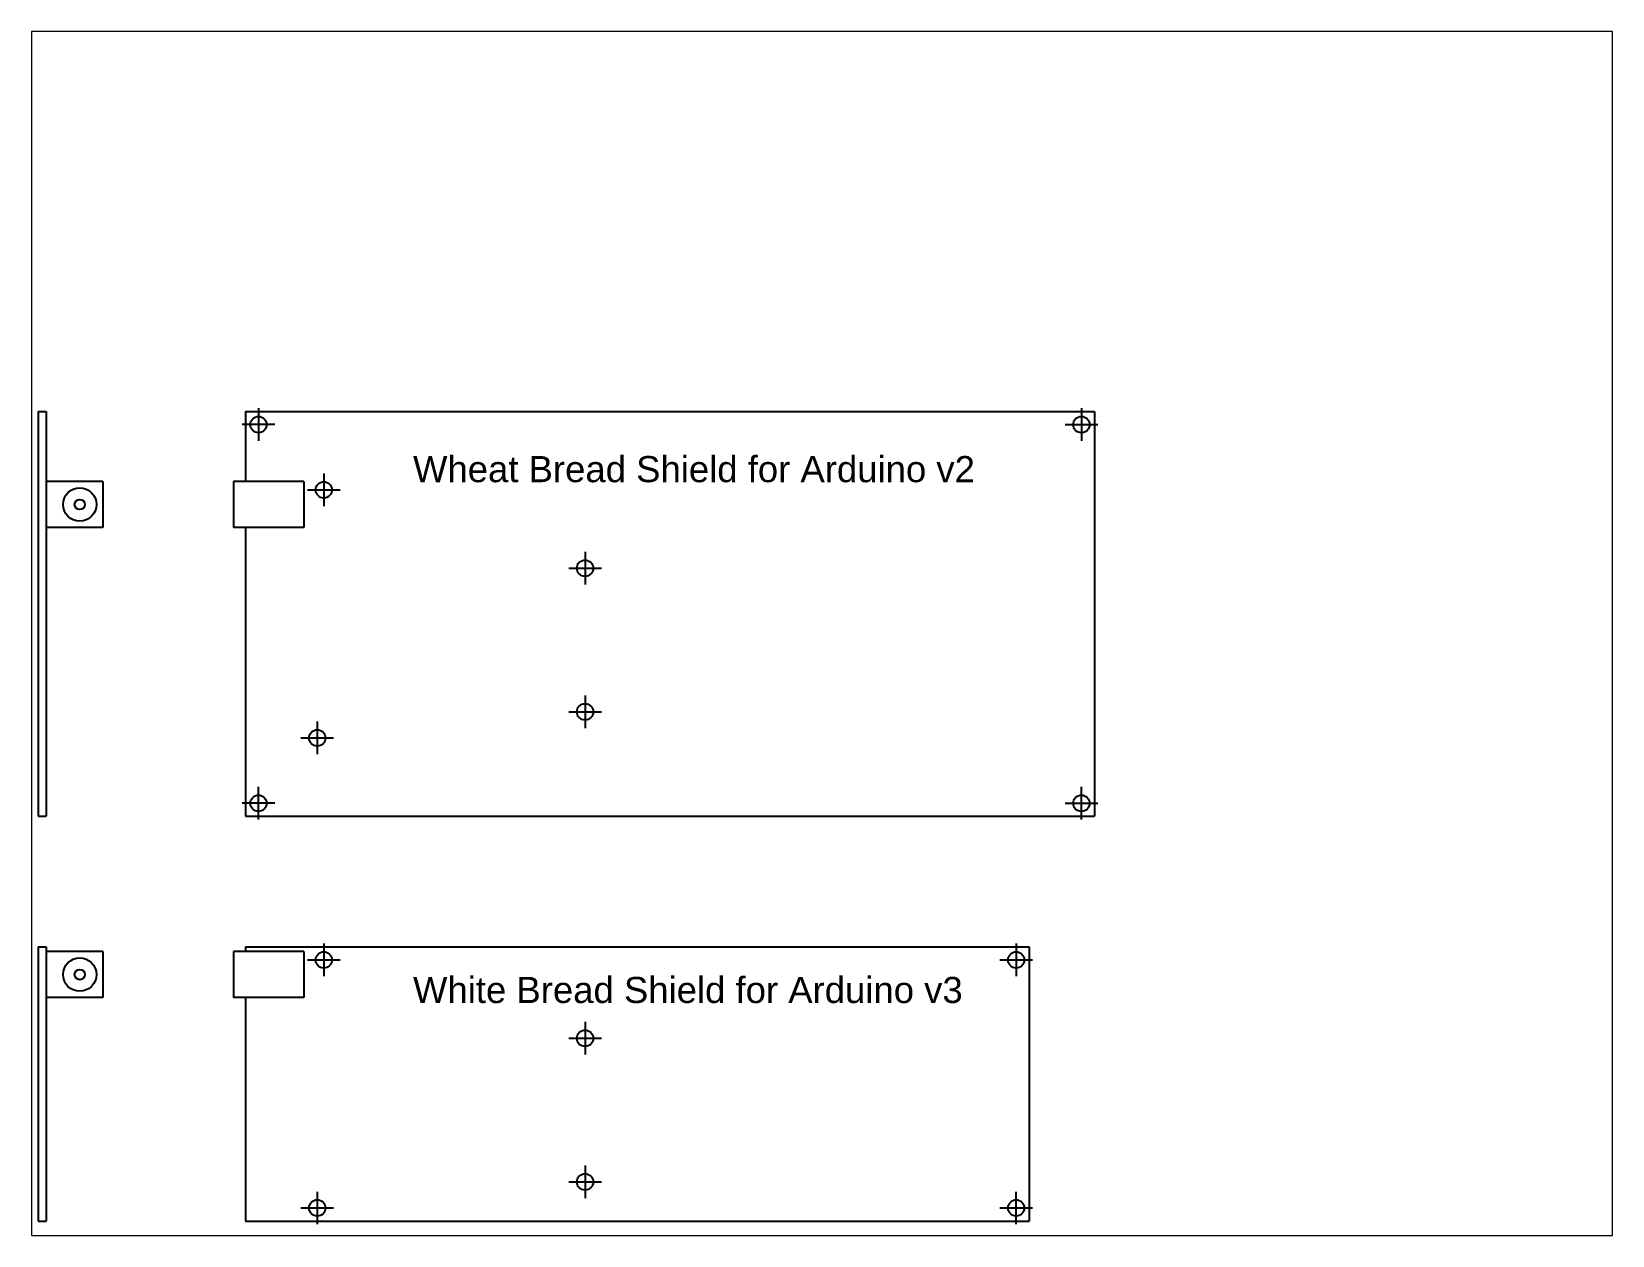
# Paper-space layout 'Layout1' of a CAD drawing. Header units: inches. Extents: x 1.05 to 9.45, y 0.8 to 7.2.
# The model-space entities are those that its viewports show. They can reach past a viewport. Long polylines and large blocks are cut down to what shows.
import ezdxf

# ---------------------------------------------------------------- set-up
doc = ezdxf.new("R2010")
doc.units = ezdxf.units.IN
doc.header["$MEASUREMENT"] = 0
doc.styles.get("Standard").update_dxf_attribs({"font": 'ARIAL.TTF'})

msp = doc.modelspace()

# ---------------------------------------------------------------- linework, layer by layer
for p, q in [((0, 6.2), (0, 3.1)), ((0, 6.2), (0.062, 6.2)), ((0.062, 6.2), (0.062, 3.1)), ((1.586, 6.2), (8.086, 6.2)), ((1.586, 6.2), (1.586, 5.665)), ((1.686, 6.225), (1.686, 5.975)), ((7.986, 6.225), (7.986, 5.975)), ((8.086, 6.2), (8.086, 3.1)), ((1.811, 6.1), (1.561, 6.1)), ((7.861, 6.1), (8.111, 6.1)), ((2.186, 5.725), (2.186, 5.475)), ((0.495, 5.665), (0.062, 5.665)), ((0.495, 5.665), (0.495, 5.311)), ((2.034, 5.665), (1.495, 5.665)), ((1.495, 5.665), (1.495, 5.311)), ((2.034, 5.665), (2.034, 5.311)), ((2.061, 5.6), (2.311, 5.6)), ((0.495, 5.311), (0.062, 5.311)), ((2.034, 5.311), (1.495, 5.311)), ((1.586, 5.311), (1.586, 3.1)), ((4.186, 5.125), (4.186, 4.875)), ((4.061, 5), (4.311, 5)), ((4.186, 4.025), (4.186, 3.775)), ((4.061, 3.9), (4.311, 3.9)), ((2.136, 3.825), (2.136, 3.575)), ((2.011, 3.7), (2.261, 3.7)), ((1.686, 3.075), (1.686, 3.325)), ((7.986, 3.075), (7.986, 3.325)), ((1.811, 3.2), (1.561, 3.2)), ((7.861, 3.2), (8.111, 3.2)), ((0, 3.1), (0.062, 3.1)), ((1.586, 3.1), (8.086, 3.1)), ((0, 2.1), (0.062, 2.1)), ((0, 2.1), (0, 0)), ((0.062, 2.1), (0.062, 0)), ((0.495, 2.065), (0.062, 2.065)), ((0.495, 2.065), (0.495, 1.711)), ((2.034, 2.065), (1.495, 2.065)), ((1.495, 2.065), (1.495, 1.711)), ((1.586, 2.1), (7.586, 2.1)), ((1.586, 2.1), (1.586, 2.065)), ((2.034, 2.065), (2.034, 1.711)), ((2.186, 2.125), (2.186, 1.875)), ((7.486, 2.125), (7.486, 1.875)), ((7.586, 2.1), (7.586, 0)), ((2.061, 2), (2.311, 2)), ((7.361, 2), (7.611, 2)), ((0.495, 1.711), (0.062, 1.711)), ((2.034, 1.711), (1.495, 1.711)), ((1.586, 1.711), (1.586, 0)), ((4.186, 1.525), (4.186, 1.275)), ((4.061, 1.4), (4.311, 1.4)), ((4.186, 0.425), (4.186, 0.175)), ((4.061, 0.3), (4.311, 0.3)), ((2.136, 0.225), (2.136, -0.025)), ((7.486, -0.025), (7.486, 0.225)), ((0, 0), (0.062, 0)), ((2.011, 0.1), (2.261, 0.1)), ((7.361, 0.1), (7.611, 0.1)), ((1.586, 0), (7.586, 0))]:
    msp.add_line(p, q)
for centre, radius in [((1.686, 6.1), 0.0625), ((7.986, 6.1), 0.0625), ((0.318, 5.488), 0.128), ((2.186, 5.6), 0.0625), ((0.318, 5.488), 0.0395), ((4.186, 5), 0.0625), ((4.186, 3.9), 0.0625), ((2.136, 3.7), 0.0625), ((1.686, 3.2), 0.0625), ((7.986, 3.2), 0.0625), ((2.186, 2), 0.0625), ((7.486, 2), 0.0625), ((0.318, 1.888), 0.128), ((0.318, 1.888), 0.0395), ((4.186, 1.4), 0.0625), ((4.186, 0.3), 0.0625), ((2.136, 0.1), 0.0625), ((7.486, 0.1), 0.0625)]:
    msp.add_circle(centre, radius)

# ---------------------------------------------------------------- texts
for s, p in [('Wheat Bread Shield for Arduino v2', (2.869, 5.659)), ('White Bread Shield for Arduino v3', (2.869, 1.67))]:
    msp.add_text(s, height=0.2).set_placement(p)

psp = doc.layouts.get("Layout1")

# ---------------------------------------------------------------- viewports
at = {"layer": '0'}
psp.add_viewport(center=(5.25, 4), size=(8.4, 6.4), view_center_point=(6, 4.5), view_height=9.219904, dxfattribs=at)

doc.saveas('drawing.dxf')
